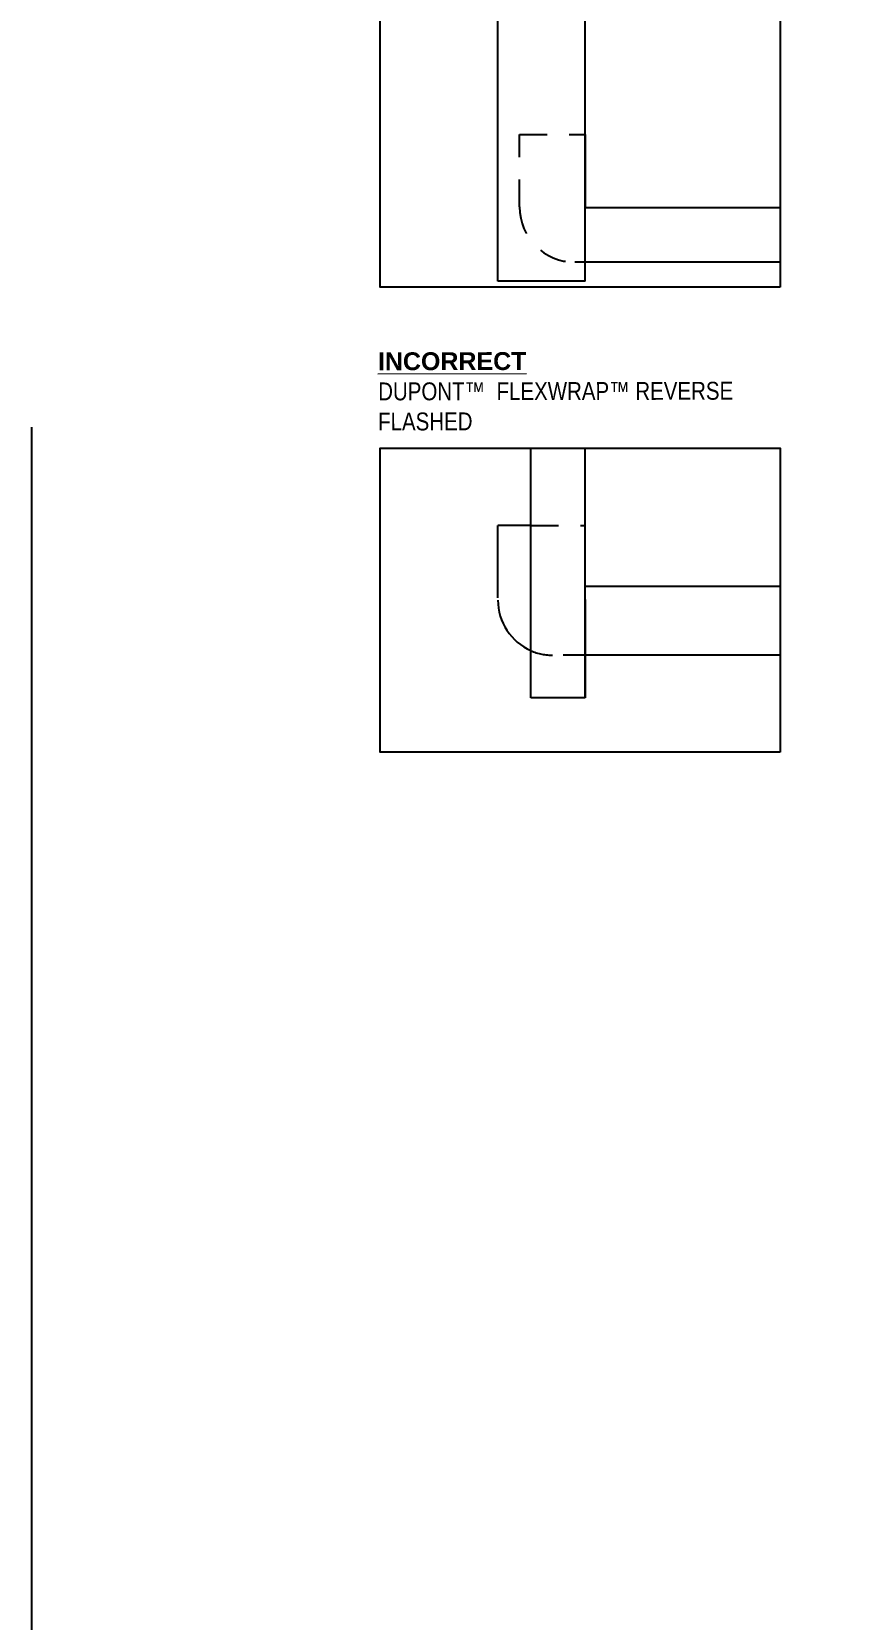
# Model space of a CAD drawing. Header units: inches. Extents: x -20.8 to 74.7, y -53.7 to 19.1.
# Drawn here: x 2.22 to 5.94, y -30.4 to -23.21 of the extents above; entities that cross this region are included whole.
import ezdxf

# ---------------------------------------------------------------- set-up
doc = ezdxf.new("R2010")
doc.units = ezdxf.units.IN
doc.header["$MEASUREMENT"] = 0
for name, pattern in [('AI-Linetype-35', [0.187557, 0.125038, -0.062519]), ('AI-Linetype-36', [0.187557, 0.125038, -0.062519]), ('AI-Linetype-37', [0.187557, 0.125038, -0.062519]), ('AI-Linetype-38', [0.187557, 0.125038, -0.062519]), ('AI-Linetype-39', [0.075023, 0.050015, -0.025008]), ('AI-Linetype-40', [0.075023, 0.050015, -0.025008])]:
    doc.linetypes.add(name, pattern=pattern)
for name, color, linetype, lineweight in [('.ATI-TEXT', 7, 'Continuous', 0), ('G-ANNO-TTLB', 7, 'Continuous', 0), ('TYVEK', 7, 'Continuous', 0)]:
    doc.layers.add(name, color=color, linetype=linetype, lineweight=lineweight)

# ---------------------------------------------------------------- blocks, each defined once
blk = doc.blocks.new('Block_649')
at = {"layer": '.ATI-TEXT', "char_height": 0.2, "attachment_point": 7, "rotation": 0.1123}
for s, insert in [('\\L\\C18;\\c0;\\FArial Bold|b1|i0|c1;\\H0.081059;\\W0.999992;INCORRECT\\l', (3.7879, -24.7412)), ('\\C18;\\c0;\\FArial Narrow|b0|i0|c1;\\H0.081059;\\W0.999992;DUPONT™  FLEXWRAP™ REVERSE', (3.7889, -24.8777)), ('\\C18;\\c0;\\FArial Narrow|b0|i0|c1;\\H0.081059;\\W0.999992;FLASHED', (3.7884, -25.0142))]:
    blk.add_mtext(s, dxfattribs=dict(at, insert=insert))

msp = doc.modelspace()

# ---------------------------------------------------------------- hatches: boundary and pattern name
at = {"layer": 'G-ANNO-TTLB', "true_color": 0xb9529f, "transparency": 33554687}
h = msp.add_hatch(color=233, dxfattribs=at)
edge = h.paths.add_edge_path()
edge.add_spline(control_points=[(19.8832, -53.7487), (19.8832, -53.7487), (-20.8169, -53.7487), (-20.8169, -53.7487), (-20.8169, -53.7487), (-20.8169, -19.6134), (-20.8169, -19.6134), (-20.8169, -19.6134), (19.8832, -19.6134), (19.8832, -19.6134), (19.8832, -19.6134), (19.8832, -53.7487), (19.8832, -53.7487)], knot_values=[0, 0, 0, 0, 1, 1, 1, 2, 2, 2, 3, 3, 3, 4, 4, 4, 4], degree=3, periodic=0)
edge = h.paths.add_edge_path()
edge.add_spline(control_points=[(-20.6918, -19.7385), (-20.6918, -19.7385), (-20.6918, -53.6237), (-20.6918, -53.6237), (-20.6918, -53.6237), (19.7581, -53.6237), (19.7581, -53.6237), (19.7581, -53.6237), (19.7581, -19.7385), (19.7581, -19.7385), (19.7581, -19.7385), (-20.6918, -19.7385), (-20.6918, -19.7385)], knot_values=[0, 0, 0, 0, 1, 1, 1, 2, 2, 2, 3, 3, 3, 4, 4, 4, 4], degree=3, periodic=0)
edge.add_line((-20.6918, -19.7385), (-20.6918, -19.7385))

# ---------------------------------------------------------------- linework, layer by layer
at = {"layer": 'G-ANNO-TTLB'}
for points in [[(19.8832, -53.7487), (19.8832, -53.7487), (-20.8169, -53.7487), (-20.8169, -53.7487), (-20.8169, -53.7487), (-20.8169, -19.6134), (-20.8169, -19.6134), (-20.8169, -19.6134), (19.8832, -19.6134), (19.8832, -19.6134), (19.8832, -19.6134), (19.8832, -53.7487), (19.8832, -53.7487)], [(-20.6918, -19.7385), (-20.6918, -19.7385), (-20.6918, -53.6237), (-20.6918, -53.6237), (-20.6918, -53.6237), (19.7581, -53.6237), (19.7581, -53.6237), (19.7581, -53.6237), (19.7581, -19.7385), (19.7581, -19.7385), (19.7581, -19.7385), (-20.6918, -19.7385), (-20.6918, -19.7385)]]:
    msp.add_open_spline(points, degree=3, knots=[0, 0, 0, 0, 1, 1, 1, 2, 2, 2, 3, 3, 3, 4, 4, 4, 4], dxfattribs=at)
at = {"layer": 'TYVEK', "color": 1, "lineweight": 25, "true_color": 0xff0000}
for p, q in [((4.3315, -24.3357), (4.3315, -22.9864)), ((4.7278, -24.3357), (4.7278, -22.9864)), ((4.7278, -23.6721), (4.7278, -24.003)), ((4.7278, -24.3357), (4.3315, -24.3357)), ((4.4814, -26.2254), (4.4814, -25.0935)), ((4.7278, -26.2254), (4.7278, -25.0935)), ((4.7278, -25.7792), (4.7278, -26.2254)), ((4.7278, -26.2254), (4.4814, -26.2254))]:
    msp.add_line(p, q, dxfattribs=at)
at = {"layer": 'TYVEK', "color": 18, "linetype": 'AI-Linetype-36', "lineweight": 25, "true_color": 0x000000}
msp.add_line((4.4298, -23.9999), (4.4298, -23.6721), dxfattribs=at)
at = {"layer": 'TYVEK', "color": 18, "linetype": 'AI-Linetype-37', "lineweight": 25, "true_color": 0x000000}
msp.add_line((4.4298, -23.6721), (4.7278, -23.6721), dxfattribs=at)
at = {"layer": 'TYVEK', "color": 18, "lineweight": 25, "true_color": 0x000000}
for p, q in [((4.7278, -24.003), (5.6115, -24.003)), ((5.6115, -24.25), (4.6799, -24.25)), ((4.3315, -25.7712), (4.3315, -25.4434)), ((4.4814, -25.4434), (4.3315, -25.4434)), ((4.7278, -25.7186), (5.6115, -25.7186)), ((5.6115, -26.032), (4.7278, -26.032))]:
    msp.add_line(p, q, dxfattribs=at)
at = {"layer": 'TYVEK', "color": 33, "lineweight": 25, "true_color": 0xcb9865}
msp.add_line((2.2185, -31.5742), (2.2185, -24.9982), dxfattribs=at)
at = {"layer": 'TYVEK', "color": 18, "linetype": 'AI-Linetype-38', "lineweight": 25, "true_color": 0x000000}
msp.add_line((4.4814, -25.4434), (4.7278, -25.4434), dxfattribs=at)
at = {"layer": 'TYVEK', "color": 18, "linetype": 'AI-Linetype-40', "lineweight": 25, "true_color": 0x000000}
msp.add_line((4.7278, -26.032), (4.5815, -26.032), dxfattribs=at)
at = {"layer": 'TYVEK', "color": 18, "lineweight": 25, "true_color": 0x000000}
for points in [[(5.6115, -24.3639), (3.7978, -24.3639), (3.7978, -22.9864), (5.6115, -22.9864)], [(5.6115, -26.471), (3.7978, -26.471), (3.7978, -25.0935), (5.6115, -25.0935)]]:
    msp.add_lwpolyline(points, close=True, dxfattribs=at)
at = {"layer": 'TYVEK', "color": 18, "linetype": 'AI-Linetype-35', "lineweight": 25, "true_color": 0x000000}
msp.add_open_spline([(4.4298, -23.9999), (4.4298, -24.1381), (4.5418, -24.25), (4.6799, -24.25)], degree=3, dxfattribs=at)
at = {"layer": 'TYVEK', "color": 18, "lineweight": 25, "true_color": 0x000000}
msp.add_open_spline([(4.3315, -25.7819), (4.3315, -25.8813), (4.3904, -25.9712), (4.4814, -26.011)], degree=3, dxfattribs=at)
at = {"layer": 'TYVEK', "color": 18, "linetype": 'AI-Linetype-39', "lineweight": 25, "true_color": 0x000000}
msp.add_open_spline([(4.4814, -26.0111), (4.513, -26.0248), (4.547, -26.032), (4.5815, -26.032)], degree=3, dxfattribs=at)

# ---------------------------------------------------------------- block references
at = {"layer": '.ATI-TEXT'}
msp.add_blockref('Block_649', (0, 0), dxfattribs=at)

doc.saveas('drawing.dxf')
